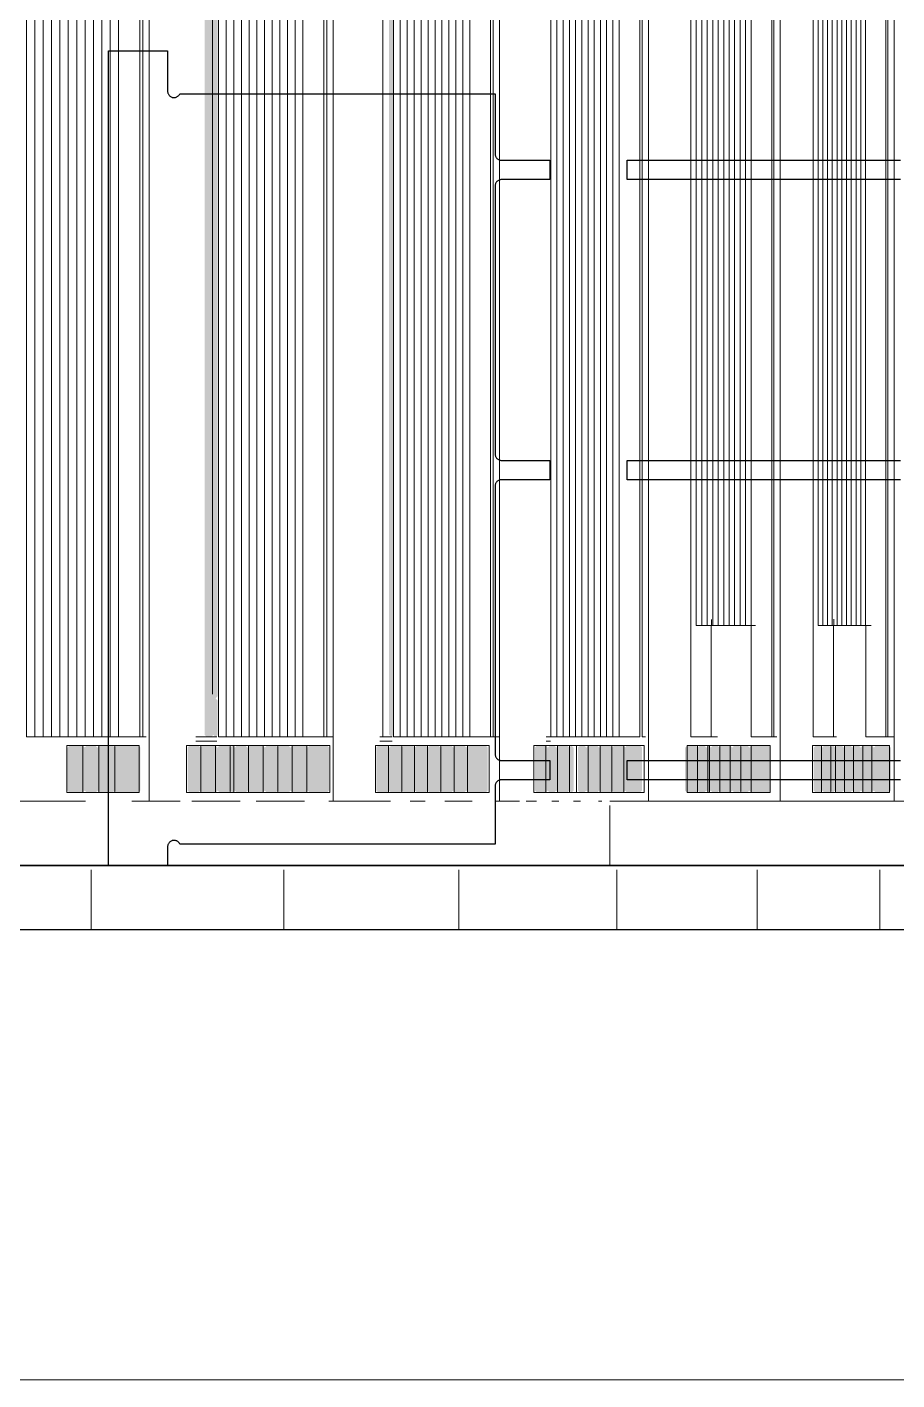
# Model space of a CAD drawing. Header units: millimetres. Extents: x 0 to 84100, y 0 to 59400.
# Drawn here: x 27386 to 29414, y 29193 to 32349 of the extents above; entities that cross this region are included whole.
import ezdxf

# ---------------------------------------------------------------- set-up
doc = ezdxf.new("R2010")
doc.units = ezdxf.units.MM
for name, color, linetype, lineweight in [('01_切断（構造・壁）', 7, 'Continuous', 35), ('09_立面の外形', 7, 'Continuous', 30), ('10_見えがかり', 7, 'Continuous', 13), ('12_見えがかり（ガラス）', 5, 'Continuous', 9), ('50_寸法', 3, 'Continuous', 9)]:
    doc.layers.add(name, color=color, linetype=linetype, lineweight=lineweight)

msp = doc.modelspace()

# ---------------------------------------------------------------- hatches: boundary and pattern name
at = {"layer": '10_見えがかり', "true_color": 0xe9dcc4}
for points in [[(27820.3, 33068.1), (27820.3, 33008.1), (27830.3, 32998.1), (27830.3, 30788.1), (27820.3, 30778.1), (27820.3, 30698.1), (27815.3, 30693.1), (27805.3, 30693.1), (27800.3, 30698.1), (27800.3, 33068.1), (27805.3, 33073.1), (27815.3, 33073.1)], [(27830.3, 30778.1), (27830.3, 30698.1), (27825.3, 30693.1), (27820.3, 30698.1), (27820.3, 30778.1), (27825.3, 30783.1)], [(27520.3, 30668.1), (27520.3, 30568.1), (27515.3, 30563.1), (27485.3, 30563.1), (27480.3, 30568.1), (27480.3, 30668.1), (27485.3, 30673.1), (27515.3, 30673.1)], [(27550.3, 30668.1), (27550.3, 30568.1), (27545.3, 30563.1), (27525.3, 30563.1), (27520.3, 30568.1), (27520.3, 30668.1), (27525.3, 30673.1), (27545.3, 30673.1)], [(27590.3, 30668.1), (27590.3, 30568.1), (27585.3, 30563.1), (27555.3, 30563.1), (27550.3, 30568.1), (27550.3, 30668.1), (27555.3, 30673.1), (27585.3, 30673.1)], [(27650.3, 30668.1), (27650.3, 30568.1), (27645.3, 30563.1), (27595.3, 30563.1), (27590.3, 30568.1), (27590.3, 30668.1), (27595.3, 30673.1), (27645.3, 30673.1)], [(27790.3, 30668.1), (27790.3, 30568.1), (27785.3, 30563.1), (27765.3, 30563.1), (27760.3, 30568.1), (27760.3, 30668.1), (27765.3, 30673.1), (27785.3, 30673.1)], [(27830.3, 30668.1), (27830.3, 30568.1), (27825.3, 30563.1), (27795.3, 30563.1), (27790.3, 30568.1), (27790.3, 30668.1), (27795.3, 30673.1), (27825.3, 30673.1)], [(27860.3, 30668.1), (27860.3, 30568.1), (27855.3, 30563.1), (27835.3, 30563.1), (27830.3, 30568.1), (27830.3, 30668.1), (27835.3, 30673.1), (27855.3, 30673.1)], [(27870.3, 30668.1), (27870.3, 30568.1), (27865.3, 30563.1), (27860.3, 30568.1), (27860.3, 30668.1), (27865.3, 30673.1)], [(27900.3, 30668.1), (27900.3, 30568.1), (27895.3, 30563.1), (27875.3, 30563.1), (27870.3, 30568.1), (27870.3, 30668.1), (27875.3, 30673.1), (27895.3, 30673.1)], [(27940.3, 30668.1), (27940.3, 30568.1), (27935.3, 30563.1), (27905.3, 30563.1), (27900.3, 30568.1), (27900.3, 30668.1), (27905.3, 30673.1), (27935.3, 30673.1)], [(27970.3, 30668.1), (27970.3, 30568.1), (27965.3, 30563.1), (27945.3, 30563.1), (27940.3, 30568.1), (27940.3, 30668.1), (27945.3, 30673.1), (27965.3, 30673.1)], [(28000.3, 30668.1), (28000.3, 30568.1), (27995.3, 30563.1), (27975.3, 30563.1), (27970.3, 30568.1), (27970.3, 30668.1), (27975.3, 30673.1), (27995.3, 30673.1)], [(28040.3, 30668.1), (28040.3, 30568.1), (28035.3, 30563.1), (28005.3, 30563.1), (28000.3, 30568.1), (28000.3, 30668.1), (28005.3, 30673.1), (28035.3, 30673.1)], [(28090.3, 30668.1), (28090.3, 30568.1), (28085.3, 30563.1), (28045.3, 30563.1), (28040.3, 30568.1), (28040.3, 30668.1), (28045.3, 30673.1), (28085.3, 30673.1)], [(28230.3, 30668.1), (28230.3, 30568.1), (28225.3, 30563.1), (28205.3, 30563.1), (28200.3, 30568.1), (28200.3, 30668.1), (28205.3, 30673.1), (28225.3, 30673.1)], [(28260.3, 30668.1), (28260.3, 30568.1), (28255.3, 30563.1), (28235.3, 30563.1), (28230.3, 30568.1), (28230.3, 30668.1), (28235.3, 30673.1), (28255.3, 30673.1)], [(28290.3, 30668.1), (28290.3, 30568.1), (28285.3, 30563.1), (28265.3, 30563.1), (28260.3, 30568.1), (28260.3, 30668.1), (28265.3, 30673.1), (28285.3, 30673.1)], [(28320.3, 30668.1), (28320.3, 30568.1), (28315.3, 30563.1), (28295.3, 30563.1), (28290.3, 30568.1), (28290.3, 30668.1), (28295.3, 30673.1), (28315.3, 30673.1)], [(28350.3, 30668.1), (28350.3, 30568.1), (28345.3, 30563.1), (28325.3, 30563.1), (28320.3, 30568.1), (28320.3, 30668.1), (28325.3, 30673.1), (28345.3, 30673.1)], [(28380.3, 30668.1), (28380.3, 30568.1), (28375.3, 30563.1), (28355.3, 30563.1), (28350.3, 30568.1), (28350.3, 30668.1), (28355.3, 30673.1), (28375.3, 30673.1)], [(28410.3, 30668.1), (28410.3, 30568.1), (28405.3, 30563.1), (28385.3, 30563.1), (28380.3, 30568.1), (28380.3, 30668.1), (28385.3, 30673.1), (28405.3, 30673.1)], [(28460.3, 30668.1), (28460.3, 30568.1), (28455.3, 30563.1), (28415.3, 30563.1), (28410.3, 30568.1), (28410.3, 30668.1), (28415.3, 30673.1), (28455.3, 30673.1)], [(28600.3, 30668.1), (28600.3, 30568.1), (28595.3, 30563.1), (28575.3, 30563.1), (28570.3, 30568.1), (28570.3, 30668.1), (28575.3, 30673.1), (28595.3, 30673.1)], [(28620.3, 30668.1), (28620.3, 30568.1), (28615.3, 30563.1), (28605.3, 30563.1), (28600.3, 30568.1), (28600.3, 30668.1), (28605.3, 30673.1), (28615.3, 30673.1)], [(28650.3, 30668.1), (28650.3, 30568.1), (28645.3, 30563.1), (28625.3, 30563.1), (28620.3, 30568.1), (28620.3, 30668.1), (28625.3, 30673.1), (28645.3, 30673.1)], [(28660.3, 30668.1), (28660.3, 30568.1), (28655.3, 30563.1), (28650.3, 30568.1), (28650.3, 30668.1), (28655.3, 30673.1)], [(28690.3, 30668.1), (28690.3, 30568.1), (28685.3, 30563.1), (28675.3, 30563.1), (28670.3, 30568.1), (28670.3, 30668.1), (28675.3, 30673.1), (28685.3, 30673.1)], [(28720.3, 30668.1), (28720.3, 30568.1), (28715.3, 30563.1), (28695.3, 30563.1), (28690.3, 30568.1), (28690.3, 30668.1), (28695.3, 30673.1), (28715.3, 30673.1)], [(28750.3, 30668.1), (28750.3, 30568.1), (28745.3, 30563.1), (28725.3, 30563.1), (28720.3, 30568.1), (28720.3, 30668.1), (28725.3, 30673.1), (28745.3, 30673.1)], [(28780.3, 30668.1), (28780.3, 30568.1), (28775.3, 30563.1), (28755.3, 30563.1), (28750.3, 30568.1), (28750.3, 30668.1), (28755.3, 30673.1), (28775.3, 30673.1)], [(28820.3, 30668.1), (28820.3, 30568.1), (28815.3, 30563.1), (28785.3, 30563.1), (28780.3, 30568.1), (28780.3, 30668.1), (28785.3, 30673.1), (28815.3, 30673.1)], [(28950.3, 30668.1), (28950.3, 30568.1), (28945.3, 30563.1), (28925.3, 30563.1), (28920.3, 30568.1), (28920.3, 30668.1), (28925.3, 30673.1), (28945.3, 30673.1)], [(28970.3, 30668.1), (28970.3, 30568.1), (28965.3, 30563.1), (28955.3, 30563.1), (28950.3, 30568.1), (28950.3, 30668.1), (28955.3, 30673.1), (28965.3, 30673.1)], [(28980.3, 30668.1), (28980.3, 30568.1), (28975.3, 30563.1), (28970.3, 30568.1), (28970.3, 30668.1), (28975.3, 30673.1)], [(29000.3, 30668.1), (29000.3, 30568.1), (28995.3, 30563.1), (28985.3, 30563.1), (28980.3, 30568.1), (28980.3, 30668.1), (28985.3, 30673.1), (28995.3, 30673.1)], [(29030.3, 30668.1), (29030.3, 30568.1), (29025.3, 30563.1), (29005.3, 30563.1), (29000.3, 30568.1), (29000.3, 30668.1), (29005.3, 30673.1), (29025.3, 30673.1)], [(29050.3, 30668.1), (29050.3, 30568.1), (29045.3, 30563.1), (29035.3, 30563.1), (29030.3, 30568.1), (29030.3, 30668.1), (29035.3, 30673.1), (29045.3, 30673.1)], [(29070.3, 30668.1), (29070.3, 30568.1), (29065.3, 30563.1), (29055.3, 30563.1), (29050.3, 30568.1), (29050.3, 30668.1), (29055.3, 30673.1), (29065.3, 30673.1)], [(29120.3, 30668.1), (29120.3, 30568.1), (29115.3, 30563.1), (29075.3, 30563.1), (29070.3, 30568.1), (29070.3, 30668.1), (29075.3, 30673.1), (29115.3, 30673.1)], [(29240.3, 30668.1), (29240.3, 30568.1), (29235.3, 30563.1), (29225.3, 30563.1), (29220.3, 30568.1), (29220.3, 30668.1), (29225.3, 30673.1), (29235.3, 30673.1)], [(29260.3, 30668.1), (29260.3, 30568.1), (29255.3, 30563.1), (29245.3, 30563.1), (29240.3, 30568.1), (29240.3, 30668.1), (29245.3, 30673.1), (29255.3, 30673.1)], [(29270.3, 30668.1), (29270.3, 30568.1), (29265.3, 30563.1), (29260.3, 30568.1), (29260.3, 30668.1), (29265.3, 30673.1)], [(29290.3, 30668.1), (29290.3, 30568.1), (29285.3, 30563.1), (29275.3, 30563.1), (29270.3, 30568.1), (29270.3, 30668.1), (29275.3, 30673.1), (29285.3, 30673.1)], [(29310.3, 30668.1), (29310.3, 30568.1), (29305.3, 30563.1), (29295.3, 30563.1), (29290.3, 30568.1), (29290.3, 30668.1), (29295.3, 30673.1), (29305.3, 30673.1)], [(29330.3, 30668.1), (29330.3, 30568.1), (29325.3, 30563.1), (29315.3, 30563.1), (29310.3, 30568.1), (29310.3, 30668.1), (29315.3, 30673.1), (29325.3, 30673.1)], [(29360.3, 30668.1), (29360.3, 30568.1), (29355.3, 30563.1), (29335.3, 30563.1), (29330.3, 30568.1), (29330.3, 30668.1), (29335.3, 30673.1), (29355.3, 30673.1)], [(29400.3, 30668.1), (29400.3, 30568.1), (29395.3, 30563.1), (29365.3, 30563.1), (29360.3, 30568.1), (29360.3, 30668.1), (29365.3, 30673.1), (29395.3, 30673.1)]]:
    msp.add_hatch(color=8, dxfattribs=at).paths.add_polyline_path(points)
at = {"layer": '12_見えがかり（ガラス）', "true_color": 0xdce9f2}
msp.add_hatch(color=8, dxfattribs=at).paths.add_polyline_path([(28240.3, 32948.1), (28240.3, 30698.1), (28235.3, 30693.1), (28230.3, 30698.1), (28230.3, 32948.1), (28235.3, 32953.1)])

# ---------------------------------------------------------------- linework, layer by layer
at = {"layer": '01_切断（構造・壁）'}
msp.add_lwpolyline([(18470.3, 30393.1), (61629.7, 30393.1)], dxfattribs=at)
at = {"layer": '09_立面の外形'}
msp.add_lwpolyline([(44201.7, 30243.1), (22891.4, 30243.1)], dxfattribs=at)
at = {"layer": '10_見えがかり'}
for points in [[(29254.4, 30953.1), (29230.4, 30953.1), (29230.4, 33377.3)], [(29264.4, 30953.1), (29241.4, 30953.1), (29241.4, 33377.6)], [(29274.4, 30953.1), (29252.5, 30953.1), (29252.5, 33377.9)], [(29284.4, 30953.1), (29263.6, 30953.1), (29263.6, 33378)], [(29304.4, 30953.1), (29274.7, 30953.1), (29274.7, 33378.1)], [(29314.4, 30953.1), (29285.8, 30953.1), (29285.8, 33374.7)], [(29324.4, 30953.1), (29296.8, 30953.1), (29296.8, 33375.5)], [(29334.4, 30953.1), (29307.9, 30953.1), (29307.9, 33376.2)], [(29344.4, 30953.1), (29319, 30953.1), (29319, 33376.7)], [(29354.4, 30953.1), (29330.1, 30953.1), (29330.1, 33377.2)], [(27414.4, 30693.1), (27384.4, 30693.1), (27384.4, 33338.1)], [(27434.4, 30693.1), (27404, 30693.1), (27404, 33338.1)], [(27454.4, 30693.1), (27423.5, 30693.1), (27423.5, 33338)], [(27474.4, 30693.1), (27443.1, 30693.1), (27443.1, 33338)], [(27494.4, 30693.1), (27462.6, 30693.1), (27462.6, 33337.9)], [(27514.4, 30693.1), (27482.2, 30693.1), (27482.2, 33337.8)], [(27534.4, 30693.1), (27501.8, 30693.1), (27501.8, 33347.7)], [(27554.4, 30693.1), (27521.3, 30693.1), (27521.3, 33347.6)], [(27574.4, 30693.1), (27540.9, 30693.1), (27540.9, 33337.5)], [(27594.4, 30693.1), (27560.4, 30693.1), (27560.4, 33337.3)], [(27614.4, 30693.1), (27580, 30693.1), (27580, 33337.1)], [(27864.4, 30693.1), (27832.6, 30693.1), (27832.6, 33337.9)], [(27884.4, 30693.1), (27850.4, 30693.1), (27850.4, 33347.3)], [(27904.4, 30693.1), (27868.3, 30693.1), (27868.3, 33346.4)], [(27914.4, 30693.1), (27886.1, 30693.1), (27886.1, 33335)], [(27934.4, 30693.1), (27904, 30693.1), (27904, 33338.1)], [(27954.4, 30693.1), (27921.9, 30693.1), (27921.9, 33337.7)], [(27974.4, 30693.1), (27939.7, 30693.1), (27939.7, 33337.1)], [(28024.4, 30693.1), (27993.3, 30693.1), (27993.3, 33338)], [(28044.4, 30693.1), (28015.8, 30693.1), (28011.2, 30693.1), (28011.2, 33337.5)], [(28354.4, 30693.1), (28321.1, 30693.1), (28321.1, 33337.5)], [(28364.4, 30693.1), (28337.3, 30693.1), (28337.3, 33335.8)], [(28384.4, 30693.1), (28353.4, 30693.1), (28353.4, 33338)], [(28404.4, 30693.1), (28369.6, 30693.1), (28369.6, 33337)], [(28414.4, 30693.1), (28385.8, 30693.1), (28385.8, 33334.7)], [(28434.4, 30693.1), (28406.1, 30693.1), (28402, 30693.1), (28402, 33337.7)], [(28634.4, 30693.1), (28607.2, 30693.1), (28607.2, 33335.8)], [(28654.4, 30693.1), (28621.7, 30693.1), (28621.7, 33337.7)], [(28694.4, 30693.1), (28665.1, 30693.1), (28665.1, 33348.1)], [(28724.4, 30693.1), (28694.1, 30693.1), (28694.1, 33338.1)], [(28734.4, 30693.1), (28708.6, 30693.1), (28708.6, 33336.5)], [(28754.4, 30693.1), (28723.1, 30693.1), (28723.1, 33337.9)], [(28784.4, 30693.1), (28755.7, 30693.1), (28752, 30693.1), (28752, 33337.8)], [(28981.6, 30966.7), (28981.6, 30953.1), (28981.3, 30953.1), (28981.3, 30693.1), (28933.6, 30693.1), (28933.6, 33338)], [(28974.4, 30953.1), (28946.4, 30953.1), (28946.4, 33335.2)], [(28984.4, 30953.1), (28959.2, 30953.1), (28959.2, 33336.8)], [(28994.4, 30953.1), (28972, 30953.1), (28972, 33337.7)], [(29014.4, 30953.1), (28984.8, 30953.1), (28984.8, 33348.1)], [(29034.4, 30953.1), (29010.4, 30953.1), (29010.4, 33337.3)], [(29054.4, 30953.1), (29023.1, 30953.1), (29023.1, 33338)], [(29064.4, 30953.1), (29035.9, 30953.1), (29035.9, 33334.8)], [(29074.4, 30953.1), (29048.7, 30953.1), (29048.7, 33336.6)], [(29084.4, 30953.1), (29061.5, 30953.1), (29061.5, 33337.6)], [(29266.9, 30968), (29266.9, 30953.1), (29266.1, 30953.1), (29266.1, 30693.1), (29219.3, 30693.1), (29219.3, 33346.9)], [(27994.4, 30693.1), (27957.6, 30693.1), (27957.6, 33316)], [(28004.4, 30693.1), (27975.5, 30693.1), (27975.5, 33294.4)], [(28274.4, 30693.1), (28240.2, 30693.1), (28240.2, 33297.2)], [(28664.4, 30693.1), (28636.2, 30693.1), (28636.2, 33325)], [(28674.4, 30693.1), (28650.7, 30693.1), (28650.7, 33317.4)], [(28284.4, 30693.1), (28256.4, 30693.1), (28256.4, 33275.1)], [(28304.4, 30693.1), (28272.5, 30693.1), (28272.5, 33267.9)], [(28704.4, 30693.1), (28679.6, 30693.1), (28679.6, 33287)], [(28314.4, 30693.1), (28288.7, 30693.1), (28288.7, 33246.6)], [(28334.4, 30693.1), (28304.9, 30693.1), (28304.9, 33238.1)], [(28764.4, 30693.1), (28737.5, 30693.1), (28737.5, 33175.9)], [(29024.4, 30953.1), (28997.6, 30953.1), (28997.6, 33186)], [(27648.9, 33138.1), (27648.9, 30693.1), (27599.5, 30693.1), (27599.5, 33138.1), (27648.9, 33138.1)], [(27656.2, 33138.1), (27656.2, 30693.1)], [(27671, 30543.1), (27671, 33138.1)], [(27671, 30693.1), (27671, 33138.1)], [(28078.1, 33138.1), (28078.1, 30693.1), (28029.1, 30693.1), (28029.1, 33138.1), (28078.1, 33138.1)], [(28084.8, 33138.1), (28084.8, 30693.1)], [(28099.6, 30543.1), (28099.6, 33138.1)], [(28099.6, 30693.1), (28099.6, 33138.1)], [(28466.9, 33138.1), (28466.9, 30693.1), (28418.1, 30693.1), (28418.1, 33138.1), (28466.9, 33138.1)], [(28472.9, 33138.1), (28472.9, 30693.1)], [(28487.7, 30543.1), (28487.7, 33138.1)], [(28487.7, 30693.1), (28487.7, 33138.1)], [(28814.9, 33138.1), (28814.9, 30693.1), (28766.5, 30693.1), (28766.5, 33138.1), (28814.9, 33138.1)], [(28820.2, 33138.1), (28820.2, 30693.1)], [(28835.1, 30543.1), (28835.1, 33138.1)], [(28835.1, 30693.1), (28835.1, 33138.1)], [(29074.3, 30953.1), (29074.3, 33138.1), (29122.3, 33138.1), (29122.3, 30693.1), (29074.5, 30693.1), (29074.5, 30953.1), (29074.3, 30953.1)], [(29127, 30693.1), (29127, 33138.1)], [(29142, 30543.1), (29142, 33138.1)], [(29142, 30693.1), (29142, 33138.1)], [(29341.9, 30693.1), (29341.9, 30953.1), (29341.2, 30953.1), (29341.2, 33138.1), (29388.8, 33138.1), (29388.8, 30693.1), (29341.9, 30693.1)], [(29392.9, 30693.1), (29392.9, 33138.1)], [(29407.9, 30543.1), (29407.9, 33138.1)], [(29407.9, 30693.1), (29407.9, 33138.1)], [(27818.2, 30792.9), (27818.2, 32998.3)], [(28215.7, 30694.8), (28215.7, 32951.5)], [(28981.3, 30693.1), (28981.3, 30943.1)], [(29266.1, 30693.1), (29266.1, 30943.1)], [(27656.2, 30693.1), (27646.4, 30693.1)], [(27663.6, 30693.1), (27656.2, 30693.1)], [(27779.7, 30693.1), (27828.4, 30693.1)], [(27779.7, 30683.1), (27828.4, 30683.1)], [(27828.4, 30683.1), (27779.7, 30683.1)], [(28084.8, 30693.1), (28075, 30693.1)], [(28099.6, 30693.1), (28084.8, 30693.1)], [(28208.5, 30693.1), (28237.7, 30693.1)], [(28208.5, 30683.1), (28237.7, 30683.1)], [(28208.5, 30683.1), (28237.7, 30683.1)], [(28472.9, 30693.1), (28463.2, 30693.1)], [(28487.7, 30693.1), (28472.9, 30693.1)], [(28596.8, 30693.1), (28606.4, 30693.1)], [(28596.8, 30683.1), (28606.4, 30683.1)], [(28606.4, 30683.1), (28596.8, 30683.1)], [(28827.7, 30693.1), (28820.2, 30693.1)], [(28996.2, 30693.1), (28981.3, 30693.1)], [(29127, 30693.1), (29119.2, 30693.1)], [(29134.5, 30693.1), (29127, 30693.1)], [(29273.6, 30693.1), (29266.1, 30693.1)], [(29392.9, 30693.1), (29386.7, 30693.1)], [(29407.9, 30693.1), (29392.9, 30693.1)], [(27478.5, 30673.1), (27534.4, 30673.1)], [(27534.4, 30563.1), (27478.5, 30563.1), (27478.5, 30673.1)], [(27515.8, 30673.1), (27564.4, 30673.1)], [(27564.4, 30563.1), (27515.8, 30563.1), (27515.8, 30673.1)], [(27553.1, 30673.1), (27604.4, 30673.1)], [(27604.4, 30563.1), (27553.1, 30563.1), (27553.1, 30673.1)], [(27590.4, 30673.1), (27647.4, 30673.1), (27647.4, 30563.1), (27590.4, 30563.1), (27590.4, 30673.1)], [(27757.5, 30673.1), (27804.4, 30673.1)], [(27804.4, 30563.1), (27757.5, 30563.1), (27757.5, 30673.1)], [(27791.6, 30673.1), (27844.4, 30673.1)], [(27844.4, 30563.1), (27791.6, 30563.1), (27791.6, 30673.1)], [(27825.7, 30673.1), (27874.4, 30673.1)], [(27874.4, 30563.1), (27825.7, 30563.1), (27825.7, 30673.1)], [(27859.8, 30673.1), (27884.4, 30673.1)], [(27884.4, 30563.1), (27859.8, 30563.1), (27859.8, 30673.1)], [(27868.2, 30673.1), (27914.4, 30673.1)], [(27914.4, 30563.1), (27868.2, 30563.1), (27868.2, 30673.1)], [(27902.3, 30673.1), (27954.4, 30673.1)], [(27954.4, 30563.1), (27902.3, 30563.1), (27902.3, 30673.1)], [(27936.4, 30673.1), (27984.4, 30673.1)], [(27984.4, 30563.1), (27936.4, 30563.1), (27936.4, 30673.1)], [(27970.4, 30673.1), (28014.4, 30673.1)], [(28014.4, 30563.1), (27970.4, 30563.1), (27970.4, 30673.1)], [(28004.5, 30673.1), (28054.4, 30673.1)], [(28054.4, 30563.1), (28004.5, 30563.1), (28004.5, 30673.1)], [(28038.6, 30673.1), (28092.4, 30673.1), (28092.4, 30563.1), (28038.6, 30563.1), (28038.6, 30673.1)], [(28198.2, 30673.1), (28244.4, 30673.1)], [(28244.4, 30563.1), (28198.2, 30563.1), (28198.2, 30673.1)], [(28229, 30673.1), (28274.4, 30673.1)], [(28274.4, 30563.1), (28229, 30563.1), (28229, 30673.1)], [(28259.9, 30673.1), (28304.4, 30673.1)], [(28304.4, 30563.1), (28259.9, 30563.1), (28259.9, 30673.1)], [(28289.3, 30673.1), (28334.4, 30673.1)], [(28334.4, 30563.1), (28289.3, 30563.1), (28289.3, 30673.1)], [(28320.1, 30673.1), (28364.4, 30673.1)], [(28364.4, 30563.1), (28320.1, 30563.1), (28320.1, 30673.1)], [(28351, 30673.1), (28394.4, 30673.1)], [(28394.4, 30563.1), (28351, 30563.1), (28351, 30673.1)], [(28381.8, 30673.1), (28424.4, 30673.1)], [(28424.4, 30563.1), (28381.8, 30563.1), (28381.8, 30673.1)], [(28412.7, 30673.1), (28463.3, 30673.1), (28463.3, 30563.1), (28412.7, 30563.1), (28412.7, 30673.1)], [(28567.9, 30673.1), (28614.4, 30673.1)], [(28614.4, 30563.1), (28567.9, 30563.1), (28567.9, 30673.1)], [(28595.5, 30673.1), (28634.4, 30673.1)], [(28634.4, 30563.1), (28595.5, 30563.1), (28595.5, 30673.1)], [(28623.1, 30673.1), (28664.4, 30673.1)], [(28664.4, 30563.1), (28623.1, 30563.1), (28623.1, 30673.1)], [(28650.8, 30673.1), (28674.4, 30673.1)], [(28674.4, 30563.1), (28650.8, 30563.1), (28650.8, 30673.1)], [(28667, 30673.1), (28704.4, 30673.1)], [(28704.4, 30563.1), (28667, 30563.1), (28667, 30673.1)], [(28694.7, 30673.1), (28734.4, 30673.1)], [(28734.4, 30563.1), (28694.7, 30563.1), (28694.7, 30673.1)], [(28722.3, 30673.1), (28764.4, 30673.1)], [(28764.4, 30563.1), (28722.3, 30563.1), (28722.3, 30673.1)], [(28749.9, 30673.1), (28794.4, 30673.1)], [(28794.4, 30563.1), (28749.9, 30563.1), (28749.9, 30673.1)], [(28777.5, 30673.1), (28825, 30673.1), (28825, 30563.1), (28777.5, 30563.1), (28777.5, 30673.1)], [(28925, 30673.1), (28964.4, 30673.1)], [(28964.4, 30563.1), (28925, 30563.1), (28925, 30673.1)], [(28949.4, 30673.1), (28984.4, 30673.1)], [(28984.4, 30563.1), (28949.4, 30563.1), (28949.4, 30673.1)], [(28973.8, 30673.1), (28994.4, 30673.1)], [(28994.4, 30563.1), (28973.8, 30563.1), (28973.8, 30673.1)], [(28977, 30673.1), (29014.4, 30673.1)], [(29014.4, 30563.1), (28977, 30563.1), (28977, 30673.1)], [(29001.4, 30673.1), (29044.4, 30673.1)], [(29044.4, 30563.1), (29001.4, 30563.1), (29001.4, 30673.1)], [(29025.8, 30673.1), (29064.4, 30673.1)], [(29064.4, 30563.1), (29025.8, 30563.1), (29025.8, 30673.1)], [(29050.2, 30673.1), (29084.4, 30673.1)], [(29084.4, 30563.1), (29050.2, 30563.1), (29050.2, 30673.1)], [(29074.5, 30673.1), (29118.8, 30673.1), (29118.8, 30563.1), (29074.5, 30563.1), (29074.5, 30673.1)], [(29217.6, 30673.1), (29254.4, 30673.1)], [(29254.4, 30563.1), (29217.6, 30563.1), (29217.6, 30673.1)], [(29238.8, 30673.1), (29274.4, 30673.1)], [(29274.4, 30563.1), (29238.8, 30563.1), (29238.8, 30673.1)], [(29259.9, 30673.1), (29284.4, 30673.1)], [(29284.4, 30563.1), (29259.9, 30563.1), (29259.9, 30673.1)], [(29271.1, 30673.1), (29304.4, 30673.1)], [(29304.4, 30563.1), (29271.1, 30563.1), (29271.1, 30673.1)], [(29292.3, 30673.1), (29324.4, 30673.1)], [(29324.4, 30563.1), (29292.3, 30563.1), (29292.3, 30673.1)], [(29313.4, 30673.1), (29344.4, 30673.1)], [(29344.4, 30563.1), (29313.4, 30563.1), (29313.4, 30673.1)], [(29334.6, 30673.1), (29374.4, 30673.1)], [(29374.4, 30563.1), (29334.6, 30563.1), (29334.6, 30673.1)], [(29355.7, 30673.1), (29396.8, 30673.1), (29396.8, 30563.1), (29355.7, 30563.1), (29355.7, 30673.1)], [(27350.1, 30543.1), (27428.2, 30543.1)], [(27428.2, 30543.1), (27521.9, 30543.1)], [(27630.3, 30543.1), (27725, 30543.1)], [(27725, 30543.1), (27743.1, 30543.1)], [(27770.3, 30543.1), (27815.6, 30543.1)], [(27815.6, 30543.1), (27882.7, 30543.1)], [(27920.2, 30543.1), (27984.1, 30543.1)], [(27984.1, 30543.1), (28032.8, 30543.1)], [(28089.7, 30543.1), (28135.8, 30543.1)], [(28135.8, 30543.1), (28205.3, 30543.1)], [(28205.3, 30543.1), (28233.3, 30543.1)], [(28279.4, 30543.1), (28314.3, 30543.1)], [(28360.2, 30543.1), (28388.7, 30543.1)], [(28388.7, 30543.1), (28423.8, 30543.1)], [(28480.1, 30543.1), (28489.8, 30543.1)], [(28489.8, 30543.1), (28534.1, 30543.1)], [(28550.1, 30543.1), (28574.2, 30543.1)], [(28610, 30543.1), (28625.8, 30543.1)], [(28659.9, 30543.1), (28669, 30543.1)], [(28669, 30543.1), (28676.8, 30543.1)], [(28718.6, 30543.1), (28725.9, 30543.1)], [(30244.9, 30543.1), (28744.9, 30543.1)], [(28744.9, 30393.1), (28744.9, 30533.1)], [(27350.1, 30393.1), (27428.2, 30393.1)], [(27428.2, 30393.1), (27521.9, 30393.1)], [(27630.3, 30393.1), (27725, 30393.1)], [(27725, 30393.1), (27743.1, 30393.1)], [(27770.3, 30393.1), (27815.6, 30393.1)], [(27815.6, 30393.1), (27882.7, 30393.1)], [(27920.2, 30393.1), (27984.1, 30393.1)], [(27984.1, 30393.1), (28032.8, 30393.1)], [(28089.7, 30393.1), (28135.8, 30393.1)], [(28135.8, 30393.1), (28205.3, 30393.1)], [(28205.3, 30393.1), (28233.3, 30393.1)], [(28279.4, 30393.1), (28314.3, 30393.1)], [(28360.2, 30393.1), (28388.7, 30393.1)], [(28388.7, 30393.1), (28423.8, 30393.1)], [(28480.1, 30393.1), (28489.8, 30393.1)], [(28489.8, 30393.1), (28534.1, 30393.1)], [(28550.1, 30393.1), (28574.2, 30393.1)], [(28610, 30393.1), (28625.8, 30393.1)], [(28659.9, 30393.1), (28669, 30393.1)], [(28669, 30393.1), (28676.8, 30393.1)], [(28718.6, 30393.1), (28725.9, 30393.1)], [(28744.9, 30393.1), (30234.9, 30393.1)], [(27535.3, 30243.1), (27535.3, 30383.1)], [(27984.4, 30243.1), (27984.4, 30383.1)], [(28393, 30243.1), (28393, 30383.1)], [(28760.9, 30243.1), (28760.9, 30383.1)], [(29088.2, 30243.1), (29088.2, 30383.1)], [(29374.7, 30243.1), (29374.7, 30383.1)], [(27300.6, 30243.1), (27527.5, 30243.1)], [(27527.5, 30243.1), (27535.3, 30243.1)], [(27535.3, 30243.1), (27569.8, 30243.1)], [(27569.8, 30243.1), (27765.4, 30243.1)], [(27984.4, 30243.1), (27770, 30243.1)], [(27984.4, 30243.1), (28019, 30243.1)], [(28019, 30243.1), (28194.5, 30243.1)], [(28198.8, 30243.1), (28393, 30243.1)], [(28393, 30243.1), (28427.6, 30243.1)], [(28427.6, 30243.1), (28583, 30243.1)], [(28741.6, 30243.1), (28587.1, 30243.1)], [(28760.9, 30243.1), (28795.7, 30243.1)], [(28795.7, 30243.1), (28901.9, 30243.1)], [(28934.8, 30243.1), (28992.3, 30243.1)], [(29040.3, 30243.1), (29088.2, 30243.1)], [(29123, 30243.1), (29088.2, 30243.1)], [(29123, 30243.1), (29142.2, 30243.1)], [(29190.2, 30243.1), (29238.1, 30243.1)], [(29270.2, 30243.1), (29374.7, 30243.1)], [(29374.7, 30243.1), (29409.6, 30243.1)], [(29409.6, 30243.1), (29504.6, 30243.1)]]:
    msp.add_lwpolyline(points, dxfattribs=at)
at = {"layer": '12_立面_外構・樹木'}
for points in [[(27576, 30393.2), (27576, 30393.5), (27576, 32292.8), (27576, 32293.1), (27576.3, 32293.1), (27713.3, 32293.1), (27713.7, 32293.1), (27713.7, 32292.8), (27713.7, 32199.5), (27713.8, 32198), (27714, 32196.5), (27714.4, 32195.1), (27714.9, 32193.7), (27715.5, 32192.3), (27716.3, 32191), (27717.2, 32189.8), (27718.3, 32188.7), (27719.4, 32187.8), (27720.6, 32186.9), (27721.9, 32186.1), (27723.3, 32185.5), (27724.7, 32185), (27726.2, 32184.7), (27727.7, 32184.5), (27729.1, 32184.5), (27730.6, 32184.6), (27732.1, 32184.9), (27733.6, 32185.3), (27735, 32185.9), (27736.3, 32186.6), (27737.5, 32187.4), (27738.7, 32188.3), (27739.8, 32189.4), (27740.7, 32190.5), (27741.6, 32191.8), (27742.3, 32193.1), (27742.3, 32193.1), (27742.6, 32193.1), (28477, 32193.1), (28477.4, 32193.1), (28477.4, 32192.8), (28477.4, 32053.1), (28477.5, 32051.7), (28477.7, 32050.2), (28478.1, 32048.8), (28478.5, 32047.4), (28479.2, 32046.1), (28479.9, 32044.8), (28480.8, 32043.6), (28481.8, 32042.5), (28482.9, 32041.5), (28484.1, 32040.7), (28485.3, 32039.9), (28486.7, 32039.3), (28488.1, 32038.8), (28489.5, 32038.4), (28490.9, 32038.2), (28492.4, 32038.1), (28604.3, 32038.1), (28604.7, 32038.1), (28604.7, 32037.8), (28604.7, 31993.5), (28604.7, 31993.2), (28604.3, 31993.1), (28492.4, 31993.1), (28490.9, 31993.1), (28489.5, 31992.9), (28488.1, 31992.5), (28486.7, 31992), (28485.3, 31991.4), (28484.1, 31990.6), (28482.9, 31989.7), (28481.8, 31988.7), (28480.8, 31987.7), (28479.9, 31986.5), (28479.2, 31985.2), (28478.5, 31983.9), (28478.1, 31982.5), (28477.7, 31981.1), (28477.5, 31979.6), (28477.4, 31978.1), (28477.4, 31353.1), (28477.5, 31351.7), (28477.7, 31350.2), (28478.1, 31348.8), (28478.5, 31347.4), (28479.2, 31346.1), (28479.9, 31344.8), (28480.8, 31343.6), (28481.8, 31342.5), (28482.9, 31341.5), (28484.1, 31340.7), (28485.3, 31339.9), (28486.7, 31339.3), (28488.1, 31338.8), (28489.5, 31338.4), (28490.9, 31338.2), (28492.4, 31338.1), (28604.3, 31338.1), (28604.7, 31338.1), (28604.7, 31337.8), (28604.7, 31293.5), (28604.7, 31293.2), (28604.3, 31293.1), (28492.4, 31293.1), (28490.9, 31293.1), (28489.5, 31292.9), (28488.1, 31292.5), (28486.7, 31292), (28485.3, 31291.4), (28484.1, 31290.6), (28482.9, 31289.7), (28481.8, 31288.7), (28480.8, 31287.7), (28479.9, 31286.5), (28479.2, 31285.2), (28478.5, 31283.9), (28478.1, 31282.5), (28477.7, 31281.1), (28477.5, 31279.6), (28477.4, 31278.1), (28477.4, 30653.1), (28477.5, 30651.7), (28477.7, 30650.2), (28478.1, 30648.8), (28478.5, 30647.4), (28479.2, 30646.1), (28479.9, 30644.8), (28480.8, 30643.6), (28481.8, 30642.5), (28482.9, 30641.5), (28484.1, 30640.7), (28485.3, 30639.9), (28486.7, 30639.3), (28488.1, 30638.8), (28489.5, 30638.4), (28490.9, 30638.2), (28492.4, 30638.1), (28604.3, 30638.1), (28604.7, 30638.1), (28604.7, 30637.8), (28604.7, 30593.5), (28604.7, 30593.2), (28604.3, 30593.1), (28492.4, 30593.1), (28490.9, 30593.1), (28489.5, 30592.9), (28488.1, 30592.5), (28486.7, 30592), (28485.3, 30591.4), (28484.1, 30590.6), (28482.9, 30589.7), (28481.8, 30588.7), (28480.8, 30587.7), (28479.9, 30586.5), (28479.2, 30585.2), (28478.5, 30583.9), (28478.1, 30582.5), (28477.7, 30581.1), (28477.5, 30579.6), (28477.4, 30578.1), (28477.4, 30443.5), (28477.4, 30443.2), (28477, 30443.1), (27742.6, 30443.1), (27742.3, 30443.2), (27742.3, 30443.2), (27741.6, 30444.5), (27740.7, 30445.8), (27739.8, 30446.9), (27738.7, 30448), (27737.5, 30448.9), (27736.3, 30449.7), (27735, 30450.4), (27733.6, 30451), (27732.1, 30451.4), (27730.6, 30451.7), (27729.1, 30451.8), (27727.7, 30451.7), (27726.2, 30451.6), (27724.7, 30451.2), (27723.3, 30450.8), (27721.9, 30450.1), (27720.6, 30449.4), (27719.4, 30448.5), (27718.3, 30447.5), (27717.2, 30446.4), (27716.3, 30445.2), (27715.5, 30444), (27714.9, 30442.6), (27714.4, 30441.2), (27714, 30439.8), (27713.8, 30438.3), (27713.7, 30436.8), (27713.7, 30393.5), (27713.7, 30393.2), (27713.3, 30393.1), (27576.3, 30393.1), (27576, 30393.2)], [(29422.3, 31993.1), (28785.4, 31993.1), (28785, 31993.2), (28785, 31993.5), (28785, 32037.8), (28785, 32038.1), (28785.4, 32038.1), (29422.3, 32038.1)], [(29422.3, 31293.1), (28785.4, 31293.1), (28785, 31293.2), (28785, 31293.5), (28785, 31337.8), (28785, 31338.1), (28785.4, 31338.1), (29422.3, 31338.1)], [(28785, 30593.2), (28785, 30593.5), (28785, 30637.8), (28785, 30638.1), (28785.4, 30638.1), (29422.3, 30638.1)], [(29422.3, 30593.1), (28785.4, 30593.1), (28785, 30593.2)]]:
    msp.add_lwpolyline(points, dxfattribs=at)
at = {"layer": '50_寸法'}
msp.add_lwpolyline([(20970.3, 29193.1), (59129.7, 29193.1)], dxfattribs=at)

doc.saveas('drawing.dxf')
